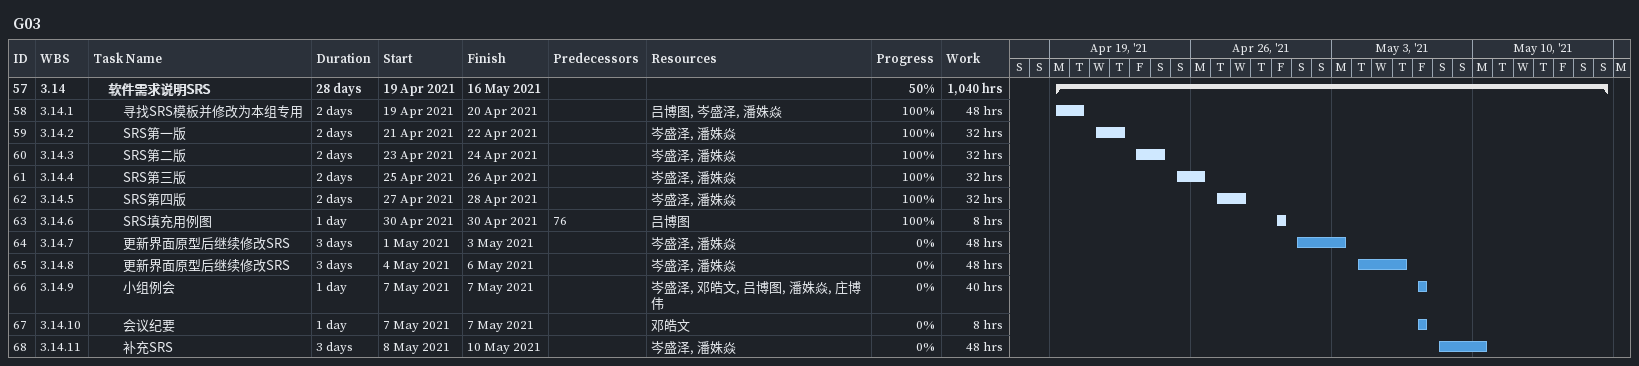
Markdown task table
G03

| ID | WBS | Task | Duration | Start | Finish | Predecessors | Resources | % complete | Work (h) |
|---|---|---|---|---|---|---|---|---|---|
| 57 | 3.14 | **软件需求说明SRS** | 28d | 2021-04-19 | 2021-05-16 |  |  | 50 | 1040 |
| 58 | 3.14.1 | 寻找SRS模板并修改为本组专用 | 2d | 2021-04-19 | 2021-04-20 |  | 吕博图, 岑盛泽, 潘姝焱 | 100 | 48 |
| 59 | 3.14.2 | SRS第一版 | 2d | 2021-04-21 | 2021-04-22 |  | 岑盛泽, 潘姝焱 | 100 | 32 |
| 60 | 3.14.3 | SRS第二版 | 2d | 2021-04-23 | 2021-04-24 |  | 岑盛泽, 潘姝焱 | 100 | 32 |
| 61 | 3.14.4 | SRS第三版 | 2d | 2021-04-25 | 2021-04-26 |  | 岑盛泽, 潘姝焱 | 100 | 32 |
| 62 | 3.14.5 | SRS第四版 | 2d | 2021-04-27 | 2021-04-28 |  | 岑盛泽, 潘姝焱 | 100 | 32 |
| 63 | 3.14.6 | SRS填充用例图 | 1d | 2021-04-30 | 2021-04-30 | 76 | 吕博图 | 100 | 8 |
| 64 | 3.14.7 | 更新界面原型后继续修改SRS | 3d | 2021-05-01 | 2021-05-03 |  | 岑盛泽, 潘姝焱 | 0 | 48 |
| 65 | 3.14.8 | 更新界面原型后继续修改SRS | 3d | 2021-05-04 | 2021-05-06 |  | 岑盛泽, 潘姝焱 | 0 | 48 |
| 66 | 3.14.9 | 小组例会 | 1d | 2021-05-07 | 2021-05-07 |  | 岑盛泽, 邓皓文, 吕博图, 潘姝焱, 庄博伟 | 0 | 40 |
| 67 | 3.14.10 | 会议纪要 | 1d | 2021-05-07 | 2021-05-07 |  | 邓皓文 | 0 | 8 |
| 68 | 3.14.11 | 补充SRS | 3d | 2021-05-08 | 2021-05-10 |  | 岑盛泽, 潘姝焱 | 0 | 48 |
